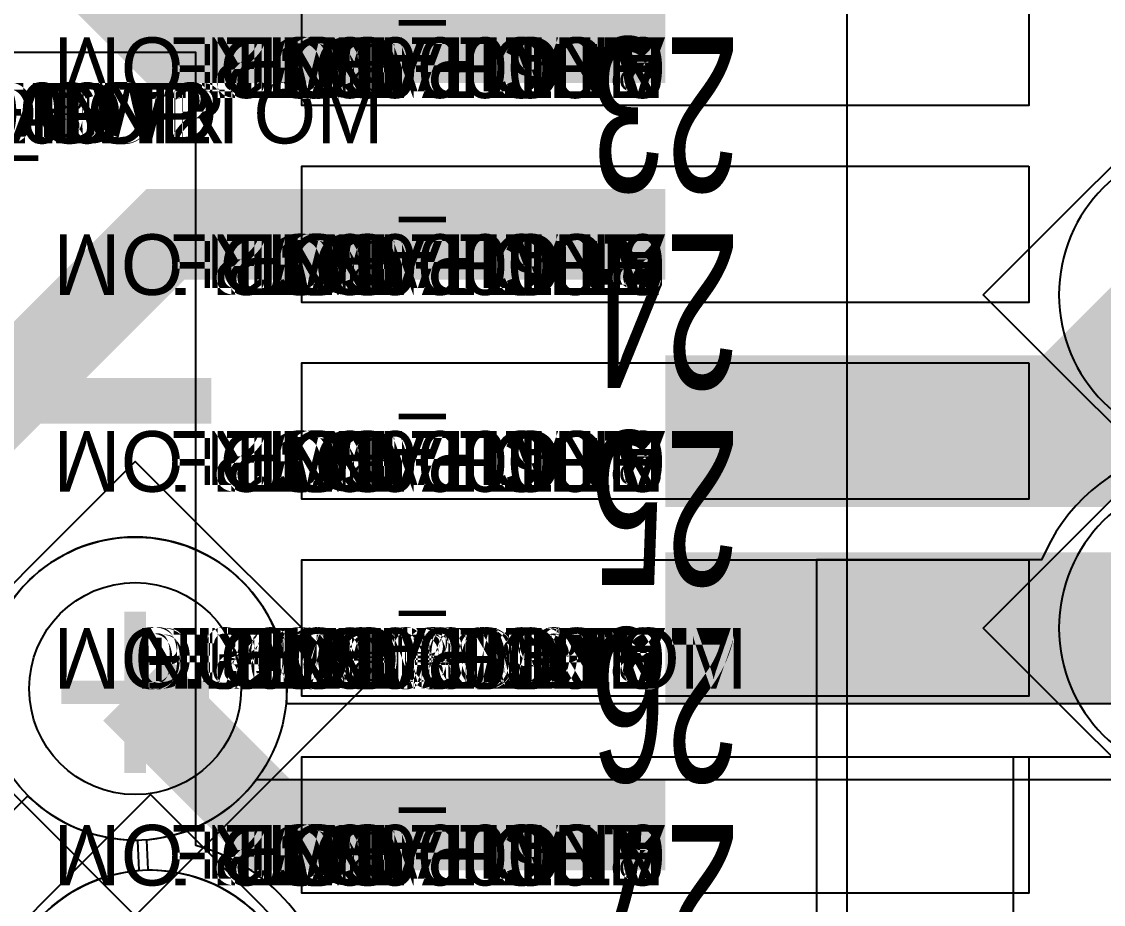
# Model space of a CAD drawing. Extents: x 0 to 323, y 0 to 320.
# Drawn here: x 58.875 to 62.447, y 17.788 to 20.702 of the extents above; entities that cross this region are included whole.
import ezdxf
from ezdxf.enums import TextEntityAlignment as Align

# ---------------------------------------------------------------- set-up
doc = ezdxf.new("R2010")
doc.units = 0
doc.header["$MEASUREMENT"] = 0
doc.layers.get('0').update_dxf_attribs({"linetype": 'CONTINUOUS'})
for name, color, linetype in [('CDN_FIGURES', 7, 'CONTINUOUS'), ('ETCH_BOTTOM', 7, 'CONTINUOUS'), ('ETCH_GND', 3, 'CONTINUOUS'), ('ETCH_INT1', 4, 'CONTINUOUS'), ('ETCH_INT2', 5, 'CONTINUOUS'), ('ETCH_PWR', 6, 'CONTINUOUS'), ('ETCH_TOP', 2, 'CONTINUOUS'), ('MANUFACTURING_NCLEGEND-1-6', 8, 'CONTINUOUS'), ('PACKAGE_GEOMETRY_ASSEMBLY_TOP', 11, 'CONTINUOUS'), ('PACKAGE_GEOMETRY_PIN_NUMBER', 9, 'CONTINUOUS')]:
    doc.layers.add(name, color=color, linetype=linetype)

# ---------------------------------------------------------------- blocks, each defined once
blk = doc.blocks.new('FIGURE_DIAMOND')
at = {"layer": 'CDN_FIGURES'}
blk.add_lwpolyline([(-0.5, 0), (0, 0.5), (0.5, 0), (0, -0.5)], close=True, dxfattribs=at)
blk = doc.blocks.new('PAD_INFO')
for tag in ['SHAPE_TYPE', 'PAD_HEIGHT', 'PAD_LAYER', 'PAD_TYPE', 'PAD_WIDTH']:
    blk.add_attdef(tag, (0, 0), '', height=0.2)
at = {"flags": 2}
blk.add_attdef('CDN_TYPE', (0, 0), '', height=0.2, dxfattribs=at)
blk = doc.blocks.new('DRILL_INFO')
at = {"flags": 2}
blk.add_attdef('CDN_TYPE', (0, 0), '', height=0.2, dxfattribs=at)
for tag in ['FSHAPE', 'FCHAR', 'DRILL_HEIGHT', 'DIAMETER', 'PLATED', 'DRILL_WIDTH']:
    blk.add_attdef(tag, (0, 0), '', height=0.2)
blk = doc.blocks.new('VIA0700X0300')
at = {"layer": 'ETCH_BOTTOM'}
blk.add_circle((0, 0), 0.35, dxfattribs=at)
at = {"layer": 'ETCH_GND'}
blk.add_circle((0, 0), 0.35, dxfattribs=at)
at = {"layer": 'ETCH_INT1'}
blk.add_circle((0, 0), 0.35, dxfattribs=at)
at = {"layer": 'ETCH_INT2'}
blk.add_circle((0, 0), 0.35, dxfattribs=at)
at = {"layer": 'ETCH_PWR'}
blk.add_circle((0, 0), 0.35, dxfattribs=at)
at = {"layer": 'ETCH_TOP'}
blk.add_circle((0, 0), 0.35, dxfattribs=at)
ref = blk.add_blockref('PAD_INFO', (0, 0))
ref.add_attrib('PAD_LAYER', 'ETCH_TOP', (0, 0), dxfattribs={"height": 0.2})
ref.add_attrib('SHAPE_TYPE', 'NULL', (0, 0), dxfattribs={"height": 0.2})
ref.add_attrib('PAD_TYPE', 'ANTIPAD', (0, 0), dxfattribs={"height": 0.2})
ref.add_attrib('PAD_WIDTH', '0.000000', (0, 0), dxfattribs={"height": 0.2})
ref.add_attrib('PAD_HEIGHT', '0.000000', (0, 0), dxfattribs={"height": 0.2})
ref = blk.add_blockref('PAD_INFO', (0, 0))
ref.add_attrib('PAD_LAYER', 'ETCH_GND', (0, 0), dxfattribs={"height": 0.2})
ref.add_attrib('SHAPE_TYPE', 'NULL', (0, 0), dxfattribs={"height": 0.2})
ref.add_attrib('PAD_TYPE', 'ANTIPAD', (0, 0), dxfattribs={"height": 0.2})
ref.add_attrib('PAD_WIDTH', '0.000000', (0, 0), dxfattribs={"height": 0.2})
ref.add_attrib('PAD_HEIGHT', '0.000000', (0, 0), dxfattribs={"height": 0.2})
ref = blk.add_blockref('PAD_INFO', (0, 0))
ref.add_attrib('PAD_LAYER', 'ETCH_INT1', (0, 0), dxfattribs={"height": 0.2})
ref.add_attrib('SHAPE_TYPE', 'NULL', (0, 0), dxfattribs={"height": 0.2})
ref.add_attrib('PAD_TYPE', 'ANTIPAD', (0, 0), dxfattribs={"height": 0.2})
ref.add_attrib('PAD_WIDTH', '0.000000', (0, 0), dxfattribs={"height": 0.2})
ref.add_attrib('PAD_HEIGHT', '0.000000', (0, 0), dxfattribs={"height": 0.2})
ref = blk.add_blockref('PAD_INFO', (0, 0))
ref.add_attrib('PAD_LAYER', 'ETCH_INT2', (0, 0), dxfattribs={"height": 0.2})
ref.add_attrib('SHAPE_TYPE', 'NULL', (0, 0), dxfattribs={"height": 0.2})
ref.add_attrib('PAD_TYPE', 'ANTIPAD', (0, 0), dxfattribs={"height": 0.2})
ref.add_attrib('PAD_WIDTH', '0.000000', (0, 0), dxfattribs={"height": 0.2})
ref.add_attrib('PAD_HEIGHT', '0.000000', (0, 0), dxfattribs={"height": 0.2})
ref = blk.add_blockref('PAD_INFO', (0, 0))
ref.add_attrib('PAD_LAYER', 'ETCH_PWR', (0, 0), dxfattribs={"height": 0.2})
ref.add_attrib('SHAPE_TYPE', 'NULL', (0, 0), dxfattribs={"height": 0.2})
ref.add_attrib('PAD_TYPE', 'ANTIPAD', (0, 0), dxfattribs={"height": 0.2})
ref.add_attrib('PAD_WIDTH', '0.000000', (0, 0), dxfattribs={"height": 0.2})
ref.add_attrib('PAD_HEIGHT', '0.000000', (0, 0), dxfattribs={"height": 0.2})
ref = blk.add_blockref('PAD_INFO', (0, 0))
ref.add_attrib('PAD_LAYER', 'ETCH_BOTTOM', (0, 0), dxfattribs={"height": 0.2})
ref.add_attrib('SHAPE_TYPE', 'NULL', (0, 0), dxfattribs={"height": 0.2})
ref.add_attrib('PAD_TYPE', 'ANTIPAD', (0, 0), dxfattribs={"height": 0.2})
ref.add_attrib('PAD_WIDTH', '0.000000', (0, 0), dxfattribs={"height": 0.2})
ref.add_attrib('PAD_HEIGHT', '0.000000', (0, 0), dxfattribs={"height": 0.2})
ref = blk.add_blockref('PAD_INFO', (0, 0))
ref.add_attrib('PAD_LAYER', 'ETCH_TOP', (0, 0), dxfattribs={"height": 0.2})
ref.add_attrib('SHAPE_TYPE', 'NULL', (0, 0), dxfattribs={"height": 0.2})
ref.add_attrib('PAD_TYPE', 'THERMAL', (0, 0), dxfattribs={"height": 0.2})
ref.add_attrib('PAD_WIDTH', '0.000000', (0, 0), dxfattribs={"height": 0.2})
ref.add_attrib('PAD_HEIGHT', '0.000000', (0, 0), dxfattribs={"height": 0.2})
ref = blk.add_blockref('PAD_INFO', (0, 0))
ref.add_attrib('PAD_LAYER', 'ETCH_GND', (0, 0), dxfattribs={"height": 0.2})
ref.add_attrib('SHAPE_TYPE', 'NULL', (0, 0), dxfattribs={"height": 0.2})
ref.add_attrib('PAD_TYPE', 'THERMAL', (0, 0), dxfattribs={"height": 0.2})
ref.add_attrib('PAD_WIDTH', '0.000000', (0, 0), dxfattribs={"height": 0.2})
ref.add_attrib('PAD_HEIGHT', '0.000000', (0, 0), dxfattribs={"height": 0.2})
ref = blk.add_blockref('PAD_INFO', (0, 0))
ref.add_attrib('PAD_LAYER', 'ETCH_INT1', (0, 0), dxfattribs={"height": 0.2})
ref.add_attrib('SHAPE_TYPE', 'NULL', (0, 0), dxfattribs={"height": 0.2})
ref.add_attrib('PAD_TYPE', 'THERMAL', (0, 0), dxfattribs={"height": 0.2})
ref.add_attrib('PAD_WIDTH', '0.000000', (0, 0), dxfattribs={"height": 0.2})
ref.add_attrib('PAD_HEIGHT', '0.000000', (0, 0), dxfattribs={"height": 0.2})
ref = blk.add_blockref('PAD_INFO', (0, 0))
ref.add_attrib('PAD_LAYER', 'ETCH_INT2', (0, 0), dxfattribs={"height": 0.2})
ref.add_attrib('SHAPE_TYPE', 'NULL', (0, 0), dxfattribs={"height": 0.2})
ref.add_attrib('PAD_TYPE', 'THERMAL', (0, 0), dxfattribs={"height": 0.2})
ref.add_attrib('PAD_WIDTH', '0.000000', (0, 0), dxfattribs={"height": 0.2})
ref.add_attrib('PAD_HEIGHT', '0.000000', (0, 0), dxfattribs={"height": 0.2})
ref = blk.add_blockref('PAD_INFO', (0, 0))
ref.add_attrib('PAD_LAYER', 'ETCH_PWR', (0, 0), dxfattribs={"height": 0.2})
ref.add_attrib('SHAPE_TYPE', 'NULL', (0, 0), dxfattribs={"height": 0.2})
ref.add_attrib('PAD_TYPE', 'THERMAL', (0, 0), dxfattribs={"height": 0.2})
ref.add_attrib('PAD_WIDTH', '0.000000', (0, 0), dxfattribs={"height": 0.2})
ref.add_attrib('PAD_HEIGHT', '0.000000', (0, 0), dxfattribs={"height": 0.2})
ref = blk.add_blockref('PAD_INFO', (0, 0))
ref.add_attrib('PAD_LAYER', 'ETCH_BOTTOM', (0, 0), dxfattribs={"height": 0.2})
ref.add_attrib('SHAPE_TYPE', 'NULL', (0, 0), dxfattribs={"height": 0.2})
ref.add_attrib('PAD_TYPE', 'THERMAL', (0, 0), dxfattribs={"height": 0.2})
ref.add_attrib('PAD_WIDTH', '0.000000', (0, 0), dxfattribs={"height": 0.2})
ref.add_attrib('PAD_HEIGHT', '0.000000', (0, 0), dxfattribs={"height": 0.2})
ref = blk.add_blockref('PAD_INFO', (0, 0))
ref.add_attrib('PAD_LAYER', 'ETCH_TOP', (0, 0), dxfattribs={"height": 0.2})
ref.add_attrib('SHAPE_TYPE', 'CIRCLE', (0, 0), dxfattribs={"height": 0.2})
ref.add_attrib('PAD_TYPE', 'REGULAR', (0, 0), dxfattribs={"height": 0.2})
ref.add_attrib('PAD_WIDTH', '0.700000', (0, 0), dxfattribs={"height": 0.2})
ref.add_attrib('PAD_HEIGHT', '0.700000', (0, 0), dxfattribs={"height": 0.2})
ref = blk.add_blockref('PAD_INFO', (0, 0))
ref.add_attrib('PAD_LAYER', 'ETCH_GND', (0, 0), dxfattribs={"height": 0.2})
ref.add_attrib('SHAPE_TYPE', 'CIRCLE', (0, 0), dxfattribs={"height": 0.2})
ref.add_attrib('PAD_TYPE', 'REGULAR', (0, 0), dxfattribs={"height": 0.2})
ref.add_attrib('PAD_WIDTH', '0.700000', (0, 0), dxfattribs={"height": 0.2})
ref.add_attrib('PAD_HEIGHT', '0.700000', (0, 0), dxfattribs={"height": 0.2})
ref = blk.add_blockref('PAD_INFO', (0, 0))
ref.add_attrib('PAD_LAYER', 'ETCH_INT1', (0, 0), dxfattribs={"height": 0.2})
ref.add_attrib('SHAPE_TYPE', 'CIRCLE', (0, 0), dxfattribs={"height": 0.2})
ref.add_attrib('PAD_TYPE', 'REGULAR', (0, 0), dxfattribs={"height": 0.2})
ref.add_attrib('PAD_WIDTH', '0.700000', (0, 0), dxfattribs={"height": 0.2})
ref.add_attrib('PAD_HEIGHT', '0.700000', (0, 0), dxfattribs={"height": 0.2})
ref = blk.add_blockref('PAD_INFO', (0, 0))
ref.add_attrib('PAD_LAYER', 'ETCH_INT2', (0, 0), dxfattribs={"height": 0.2})
ref.add_attrib('SHAPE_TYPE', 'CIRCLE', (0, 0), dxfattribs={"height": 0.2})
ref.add_attrib('PAD_TYPE', 'REGULAR', (0, 0), dxfattribs={"height": 0.2})
ref.add_attrib('PAD_WIDTH', '0.700000', (0, 0), dxfattribs={"height": 0.2})
ref.add_attrib('PAD_HEIGHT', '0.700000', (0, 0), dxfattribs={"height": 0.2})
ref = blk.add_blockref('PAD_INFO', (0, 0))
ref.add_attrib('PAD_LAYER', 'ETCH_PWR', (0, 0), dxfattribs={"height": 0.2})
ref.add_attrib('SHAPE_TYPE', 'CIRCLE', (0, 0), dxfattribs={"height": 0.2})
ref.add_attrib('PAD_TYPE', 'REGULAR', (0, 0), dxfattribs={"height": 0.2})
ref.add_attrib('PAD_WIDTH', '0.700000', (0, 0), dxfattribs={"height": 0.2})
ref.add_attrib('PAD_HEIGHT', '0.700000', (0, 0), dxfattribs={"height": 0.2})
ref = blk.add_blockref('PAD_INFO', (0, 0))
ref.add_attrib('PAD_LAYER', 'ETCH_BOTTOM', (0, 0), dxfattribs={"height": 0.2})
ref.add_attrib('SHAPE_TYPE', 'CIRCLE', (0, 0), dxfattribs={"height": 0.2})
ref.add_attrib('PAD_TYPE', 'REGULAR', (0, 0), dxfattribs={"height": 0.2})
ref.add_attrib('PAD_WIDTH', '0.700000', (0, 0), dxfattribs={"height": 0.2})
ref.add_attrib('PAD_HEIGHT', '0.700000', (0, 0), dxfattribs={"height": 0.2})
ref = blk.add_blockref('DRILL_INFO', (0, 0))
ref.add_attrib('DIAMETER', '0.300000', (0, 0), dxfattribs={"height": 0.2})
ref.add_attrib('PLATED', 'PLATED', (0, 0), dxfattribs={"height": 0.2})
ref.add_attrib('FSHAPE', 'DIAMOND', (0, 0), dxfattribs={"height": 0.2})
ref.add_attrib('FCHAR', '+', (0, 0), dxfattribs={"height": 0.2})
ref.add_attrib('DRILL_WIDTH', '1.500000', (0, 0), dxfattribs={"height": 0.2})
ref.add_attrib('DRILL_HEIGHT', '1.500000', (0, 0), dxfattribs={"height": 0.2})
for tag in ['CDN_TYPE', 'PIN']:
    blk.add_attdef(tag, (0, 0), '', height=0.2)
at = {"flags": 2}
for tag in ['PSTKNAME', 'BBV']:
    blk.add_attdef(tag, (0, 0), '', height=0.2, dxfattribs=at)
blk = doc.blocks.new('RC2400X0450TS_NS')
at = {"layer": 'ETCH_TOP'}
blk.add_lwpolyline([(-1.2, -0.225), (-1.2, 0.225), (1.2, 0.225), (1.2, -0.225)], close=True, dxfattribs=at)
ref = blk.add_blockref('PAD_INFO', (0, 0))
ref.add_attrib('PAD_LAYER', 'ETCH_TOP', (0, 0), dxfattribs={"height": 0.2})
ref.add_attrib('SHAPE_TYPE', 'NULL', (0, 0), dxfattribs={"height": 0.2})
ref.add_attrib('PAD_TYPE', 'ANTIPAD', (0, 0), dxfattribs={"height": 0.2})
ref.add_attrib('PAD_WIDTH', '0.000000', (0, 0), dxfattribs={"height": 0.2})
ref.add_attrib('PAD_HEIGHT', '0.000000', (0, 0), dxfattribs={"height": 0.2})
ref = blk.add_blockref('PAD_INFO', (0, 0))
ref.add_attrib('PAD_LAYER', 'ETCH_GND', (0, 0), dxfattribs={"height": 0.2})
ref.add_attrib('SHAPE_TYPE', 'NULL', (0, 0), dxfattribs={"height": 0.2})
ref.add_attrib('PAD_TYPE', 'ANTIPAD', (0, 0), dxfattribs={"height": 0.2})
ref.add_attrib('PAD_WIDTH', '0.000000', (0, 0), dxfattribs={"height": 0.2})
ref.add_attrib('PAD_HEIGHT', '0.000000', (0, 0), dxfattribs={"height": 0.2})
ref = blk.add_blockref('PAD_INFO', (0, 0))
ref.add_attrib('PAD_LAYER', 'ETCH_INT1', (0, 0), dxfattribs={"height": 0.2})
ref.add_attrib('SHAPE_TYPE', 'NULL', (0, 0), dxfattribs={"height": 0.2})
ref.add_attrib('PAD_TYPE', 'ANTIPAD', (0, 0), dxfattribs={"height": 0.2})
ref.add_attrib('PAD_WIDTH', '0.000000', (0, 0), dxfattribs={"height": 0.2})
ref.add_attrib('PAD_HEIGHT', '0.000000', (0, 0), dxfattribs={"height": 0.2})
ref = blk.add_blockref('PAD_INFO', (0, 0))
ref.add_attrib('PAD_LAYER', 'ETCH_INT2', (0, 0), dxfattribs={"height": 0.2})
ref.add_attrib('SHAPE_TYPE', 'NULL', (0, 0), dxfattribs={"height": 0.2})
ref.add_attrib('PAD_TYPE', 'ANTIPAD', (0, 0), dxfattribs={"height": 0.2})
ref.add_attrib('PAD_WIDTH', '0.000000', (0, 0), dxfattribs={"height": 0.2})
ref.add_attrib('PAD_HEIGHT', '0.000000', (0, 0), dxfattribs={"height": 0.2})
ref = blk.add_blockref('PAD_INFO', (0, 0))
ref.add_attrib('PAD_LAYER', 'ETCH_PWR', (0, 0), dxfattribs={"height": 0.2})
ref.add_attrib('SHAPE_TYPE', 'NULL', (0, 0), dxfattribs={"height": 0.2})
ref.add_attrib('PAD_TYPE', 'ANTIPAD', (0, 0), dxfattribs={"height": 0.2})
ref.add_attrib('PAD_WIDTH', '0.000000', (0, 0), dxfattribs={"height": 0.2})
ref.add_attrib('PAD_HEIGHT', '0.000000', (0, 0), dxfattribs={"height": 0.2})
ref = blk.add_blockref('PAD_INFO', (0, 0))
ref.add_attrib('PAD_LAYER', 'ETCH_BOTTOM', (0, 0), dxfattribs={"height": 0.2})
ref.add_attrib('SHAPE_TYPE', 'NULL', (0, 0), dxfattribs={"height": 0.2})
ref.add_attrib('PAD_TYPE', 'ANTIPAD', (0, 0), dxfattribs={"height": 0.2})
ref.add_attrib('PAD_WIDTH', '0.000000', (0, 0), dxfattribs={"height": 0.2})
ref.add_attrib('PAD_HEIGHT', '0.000000', (0, 0), dxfattribs={"height": 0.2})
ref = blk.add_blockref('PAD_INFO', (0, 0))
ref.add_attrib('PAD_LAYER', 'ETCH_TOP', (0, 0), dxfattribs={"height": 0.2})
ref.add_attrib('SHAPE_TYPE', 'NULL', (0, 0), dxfattribs={"height": 0.2})
ref.add_attrib('PAD_TYPE', 'THERMAL', (0, 0), dxfattribs={"height": 0.2})
ref.add_attrib('PAD_WIDTH', '0.000000', (0, 0), dxfattribs={"height": 0.2})
ref.add_attrib('PAD_HEIGHT', '0.000000', (0, 0), dxfattribs={"height": 0.2})
ref = blk.add_blockref('PAD_INFO', (0, 0))
ref.add_attrib('PAD_LAYER', 'ETCH_GND', (0, 0), dxfattribs={"height": 0.2})
ref.add_attrib('SHAPE_TYPE', 'NULL', (0, 0), dxfattribs={"height": 0.2})
ref.add_attrib('PAD_TYPE', 'THERMAL', (0, 0), dxfattribs={"height": 0.2})
ref.add_attrib('PAD_WIDTH', '0.000000', (0, 0), dxfattribs={"height": 0.2})
ref.add_attrib('PAD_HEIGHT', '0.000000', (0, 0), dxfattribs={"height": 0.2})
ref = blk.add_blockref('PAD_INFO', (0, 0))
ref.add_attrib('PAD_LAYER', 'ETCH_INT1', (0, 0), dxfattribs={"height": 0.2})
ref.add_attrib('SHAPE_TYPE', 'NULL', (0, 0), dxfattribs={"height": 0.2})
ref.add_attrib('PAD_TYPE', 'THERMAL', (0, 0), dxfattribs={"height": 0.2})
ref.add_attrib('PAD_WIDTH', '0.000000', (0, 0), dxfattribs={"height": 0.2})
ref.add_attrib('PAD_HEIGHT', '0.000000', (0, 0), dxfattribs={"height": 0.2})
ref = blk.add_blockref('PAD_INFO', (0, 0))
ref.add_attrib('PAD_LAYER', 'ETCH_INT2', (0, 0), dxfattribs={"height": 0.2})
ref.add_attrib('SHAPE_TYPE', 'NULL', (0, 0), dxfattribs={"height": 0.2})
ref.add_attrib('PAD_TYPE', 'THERMAL', (0, 0), dxfattribs={"height": 0.2})
ref.add_attrib('PAD_WIDTH', '0.000000', (0, 0), dxfattribs={"height": 0.2})
ref.add_attrib('PAD_HEIGHT', '0.000000', (0, 0), dxfattribs={"height": 0.2})
ref = blk.add_blockref('PAD_INFO', (0, 0))
ref.add_attrib('PAD_LAYER', 'ETCH_PWR', (0, 0), dxfattribs={"height": 0.2})
ref.add_attrib('SHAPE_TYPE', 'NULL', (0, 0), dxfattribs={"height": 0.2})
ref.add_attrib('PAD_TYPE', 'THERMAL', (0, 0), dxfattribs={"height": 0.2})
ref.add_attrib('PAD_WIDTH', '0.000000', (0, 0), dxfattribs={"height": 0.2})
ref.add_attrib('PAD_HEIGHT', '0.000000', (0, 0), dxfattribs={"height": 0.2})
ref = blk.add_blockref('PAD_INFO', (0, 0))
ref.add_attrib('PAD_LAYER', 'ETCH_BOTTOM', (0, 0), dxfattribs={"height": 0.2})
ref.add_attrib('SHAPE_TYPE', 'NULL', (0, 0), dxfattribs={"height": 0.2})
ref.add_attrib('PAD_TYPE', 'THERMAL', (0, 0), dxfattribs={"height": 0.2})
ref.add_attrib('PAD_WIDTH', '0.000000', (0, 0), dxfattribs={"height": 0.2})
ref.add_attrib('PAD_HEIGHT', '0.000000', (0, 0), dxfattribs={"height": 0.2})
ref = blk.add_blockref('PAD_INFO', (0, 0))
ref.add_attrib('PAD_LAYER', 'ETCH_TOP', (0, 0), dxfattribs={"height": 0.2})
ref.add_attrib('SHAPE_TYPE', 'RECTANGLE', (0, 0), dxfattribs={"height": 0.2})
ref.add_attrib('PAD_TYPE', 'REGULAR', (0, 0), dxfattribs={"height": 0.2})
ref.add_attrib('PAD_WIDTH', '2.400000', (0, 0), dxfattribs={"height": 0.2})
ref.add_attrib('PAD_HEIGHT', '0.450000', (0, 0), dxfattribs={"height": 0.2})
ref = blk.add_blockref('PAD_INFO', (0, 0))
ref.add_attrib('PAD_LAYER', 'ETCH_GND', (0, 0), dxfattribs={"height": 0.2})
ref.add_attrib('SHAPE_TYPE', 'NULL', (0, 0), dxfattribs={"height": 0.2})
ref.add_attrib('PAD_TYPE', 'REGULAR', (0, 0), dxfattribs={"height": 0.2})
ref.add_attrib('PAD_WIDTH', '0.000000', (0, 0), dxfattribs={"height": 0.2})
ref.add_attrib('PAD_HEIGHT', '0.000000', (0, 0), dxfattribs={"height": 0.2})
ref = blk.add_blockref('PAD_INFO', (0, 0))
ref.add_attrib('PAD_LAYER', 'ETCH_INT1', (0, 0), dxfattribs={"height": 0.2})
ref.add_attrib('SHAPE_TYPE', 'NULL', (0, 0), dxfattribs={"height": 0.2})
ref.add_attrib('PAD_TYPE', 'REGULAR', (0, 0), dxfattribs={"height": 0.2})
ref.add_attrib('PAD_WIDTH', '0.000000', (0, 0), dxfattribs={"height": 0.2})
ref.add_attrib('PAD_HEIGHT', '0.000000', (0, 0), dxfattribs={"height": 0.2})
ref = blk.add_blockref('PAD_INFO', (0, 0))
ref.add_attrib('PAD_LAYER', 'ETCH_INT2', (0, 0), dxfattribs={"height": 0.2})
ref.add_attrib('SHAPE_TYPE', 'NULL', (0, 0), dxfattribs={"height": 0.2})
ref.add_attrib('PAD_TYPE', 'REGULAR', (0, 0), dxfattribs={"height": 0.2})
ref.add_attrib('PAD_WIDTH', '0.000000', (0, 0), dxfattribs={"height": 0.2})
ref.add_attrib('PAD_HEIGHT', '0.000000', (0, 0), dxfattribs={"height": 0.2})
ref = blk.add_blockref('PAD_INFO', (0, 0))
ref.add_attrib('PAD_LAYER', 'ETCH_PWR', (0, 0), dxfattribs={"height": 0.2})
ref.add_attrib('SHAPE_TYPE', 'NULL', (0, 0), dxfattribs={"height": 0.2})
ref.add_attrib('PAD_TYPE', 'REGULAR', (0, 0), dxfattribs={"height": 0.2})
ref.add_attrib('PAD_WIDTH', '0.000000', (0, 0), dxfattribs={"height": 0.2})
ref.add_attrib('PAD_HEIGHT', '0.000000', (0, 0), dxfattribs={"height": 0.2})
ref = blk.add_blockref('PAD_INFO', (0, 0))
ref.add_attrib('PAD_LAYER', 'ETCH_BOTTOM', (0, 0), dxfattribs={"height": 0.2})
ref.add_attrib('SHAPE_TYPE', 'NULL', (0, 0), dxfattribs={"height": 0.2})
ref.add_attrib('PAD_TYPE', 'REGULAR', (0, 0), dxfattribs={"height": 0.2})
ref.add_attrib('PAD_WIDTH', '0.000000', (0, 0), dxfattribs={"height": 0.2})
ref.add_attrib('PAD_HEIGHT', '0.000000', (0, 0), dxfattribs={"height": 0.2})
ref = blk.add_blockref('DRILL_INFO', (0, 0))
ref.add_attrib('DIAMETER', '0.000000', (0, 0), dxfattribs={"height": 0.2})
ref.add_attrib('PLATED', 'PLATED', (0, 0), dxfattribs={"height": 0.2})
ref.add_attrib('FSHAPE', 'NULL', (0, 0), dxfattribs={"height": 0.2})
ref.add_attrib('DRILL_WIDTH', '0.000000', (0, 0), dxfattribs={"height": 0.2})
ref.add_attrib('DRILL_HEIGHT', '0.000000', (0, 0), dxfattribs={"height": 0.2})
for tag in ['CDN_TYPE', 'PIN']:
    blk.add_attdef(tag, (0, 0), '', height=0.2)
at = {"flags": 2}
for tag in ['PSTKNAME', 'BBV']:
    blk.add_attdef(tag, (0, 0), '', height=0.2, dxfattribs=at)
blk = doc.blocks.new('F361')
at = {"layer": 'PACKAGE_GEOMETRY_ASSEMBLY_TOP'}
blk.add_lwpolyline([(0.6, -9.475), (6.2, -9.475), (6.2, 1.025), (0.6, 1.025)], close=True, dxfattribs=at)
at = {"layer": 'ETCH_TOP'}
for p in [(6.8, -0.65), (6.8, -1.3), (6.8, -1.95), (6.8, -2.6), (6.8, -3.25)]:
    blk.add_blockref('RC2400X0450TS_NS', p, dxfattribs=at)
at = {"flags": 2}
for tag in ['SYMBOL_TYPE', 'CDN_TYPE', 'REFDES']:
    blk.add_attdef(tag, (0, 0), '', height=0.2, dxfattribs=at)
blk = doc.blocks.new('RC1650X2700TS_C1')
at = {"layer": 'ETCH_TOP'}
blk.add_lwpolyline([(0.825, 1.35), (-0.325, 1.35), (-0.825, 0.85), (-0.825, -1.35), (0.825, -1.35)], close=True, dxfattribs=at)
ref = blk.add_blockref('PAD_INFO', (0, 0))
ref.add_attrib('PAD_LAYER', 'ETCH_TOP', (0, 0), dxfattribs={"height": 0.2})
ref.add_attrib('SHAPE_TYPE', 'NULL', (0, 0), dxfattribs={"height": 0.2})
ref.add_attrib('PAD_TYPE', 'ANTIPAD', (0, 0), dxfattribs={"height": 0.2})
ref.add_attrib('PAD_WIDTH', '0.000000', (0, 0), dxfattribs={"height": 0.2})
ref.add_attrib('PAD_HEIGHT', '0.000000', (0, 0), dxfattribs={"height": 0.2})
ref = blk.add_blockref('PAD_INFO', (0, 0))
ref.add_attrib('PAD_LAYER', 'ETCH_GND', (0, 0), dxfattribs={"height": 0.2})
ref.add_attrib('SHAPE_TYPE', 'NULL', (0, 0), dxfattribs={"height": 0.2})
ref.add_attrib('PAD_TYPE', 'ANTIPAD', (0, 0), dxfattribs={"height": 0.2})
ref.add_attrib('PAD_WIDTH', '0.000000', (0, 0), dxfattribs={"height": 0.2})
ref.add_attrib('PAD_HEIGHT', '0.000000', (0, 0), dxfattribs={"height": 0.2})
ref = blk.add_blockref('PAD_INFO', (0, 0))
ref.add_attrib('PAD_LAYER', 'ETCH_INT1', (0, 0), dxfattribs={"height": 0.2})
ref.add_attrib('SHAPE_TYPE', 'NULL', (0, 0), dxfattribs={"height": 0.2})
ref.add_attrib('PAD_TYPE', 'ANTIPAD', (0, 0), dxfattribs={"height": 0.2})
ref.add_attrib('PAD_WIDTH', '0.000000', (0, 0), dxfattribs={"height": 0.2})
ref.add_attrib('PAD_HEIGHT', '0.000000', (0, 0), dxfattribs={"height": 0.2})
ref = blk.add_blockref('PAD_INFO', (0, 0))
ref.add_attrib('PAD_LAYER', 'ETCH_INT2', (0, 0), dxfattribs={"height": 0.2})
ref.add_attrib('SHAPE_TYPE', 'NULL', (0, 0), dxfattribs={"height": 0.2})
ref.add_attrib('PAD_TYPE', 'ANTIPAD', (0, 0), dxfattribs={"height": 0.2})
ref.add_attrib('PAD_WIDTH', '0.000000', (0, 0), dxfattribs={"height": 0.2})
ref.add_attrib('PAD_HEIGHT', '0.000000', (0, 0), dxfattribs={"height": 0.2})
ref = blk.add_blockref('PAD_INFO', (0, 0))
ref.add_attrib('PAD_LAYER', 'ETCH_PWR', (0, 0), dxfattribs={"height": 0.2})
ref.add_attrib('SHAPE_TYPE', 'NULL', (0, 0), dxfattribs={"height": 0.2})
ref.add_attrib('PAD_TYPE', 'ANTIPAD', (0, 0), dxfattribs={"height": 0.2})
ref.add_attrib('PAD_WIDTH', '0.000000', (0, 0), dxfattribs={"height": 0.2})
ref.add_attrib('PAD_HEIGHT', '0.000000', (0, 0), dxfattribs={"height": 0.2})
ref = blk.add_blockref('PAD_INFO', (0, 0))
ref.add_attrib('PAD_LAYER', 'ETCH_BOTTOM', (0, 0), dxfattribs={"height": 0.2})
ref.add_attrib('SHAPE_TYPE', 'NULL', (0, 0), dxfattribs={"height": 0.2})
ref.add_attrib('PAD_TYPE', 'ANTIPAD', (0, 0), dxfattribs={"height": 0.2})
ref.add_attrib('PAD_WIDTH', '0.000000', (0, 0), dxfattribs={"height": 0.2})
ref.add_attrib('PAD_HEIGHT', '0.000000', (0, 0), dxfattribs={"height": 0.2})
ref = blk.add_blockref('PAD_INFO', (0, 0))
ref.add_attrib('PAD_LAYER', 'ETCH_TOP', (0, 0), dxfattribs={"height": 0.2})
ref.add_attrib('SHAPE_TYPE', 'NULL', (0, 0), dxfattribs={"height": 0.2})
ref.add_attrib('PAD_TYPE', 'THERMAL', (0, 0), dxfattribs={"height": 0.2})
ref.add_attrib('PAD_WIDTH', '0.000000', (0, 0), dxfattribs={"height": 0.2})
ref.add_attrib('PAD_HEIGHT', '0.000000', (0, 0), dxfattribs={"height": 0.2})
ref = blk.add_blockref('PAD_INFO', (0, 0))
ref.add_attrib('PAD_LAYER', 'ETCH_GND', (0, 0), dxfattribs={"height": 0.2})
ref.add_attrib('SHAPE_TYPE', 'NULL', (0, 0), dxfattribs={"height": 0.2})
ref.add_attrib('PAD_TYPE', 'THERMAL', (0, 0), dxfattribs={"height": 0.2})
ref.add_attrib('PAD_WIDTH', '0.000000', (0, 0), dxfattribs={"height": 0.2})
ref.add_attrib('PAD_HEIGHT', '0.000000', (0, 0), dxfattribs={"height": 0.2})
ref = blk.add_blockref('PAD_INFO', (0, 0))
ref.add_attrib('PAD_LAYER', 'ETCH_INT1', (0, 0), dxfattribs={"height": 0.2})
ref.add_attrib('SHAPE_TYPE', 'NULL', (0, 0), dxfattribs={"height": 0.2})
ref.add_attrib('PAD_TYPE', 'THERMAL', (0, 0), dxfattribs={"height": 0.2})
ref.add_attrib('PAD_WIDTH', '0.000000', (0, 0), dxfattribs={"height": 0.2})
ref.add_attrib('PAD_HEIGHT', '0.000000', (0, 0), dxfattribs={"height": 0.2})
ref = blk.add_blockref('PAD_INFO', (0, 0))
ref.add_attrib('PAD_LAYER', 'ETCH_INT2', (0, 0), dxfattribs={"height": 0.2})
ref.add_attrib('SHAPE_TYPE', 'NULL', (0, 0), dxfattribs={"height": 0.2})
ref.add_attrib('PAD_TYPE', 'THERMAL', (0, 0), dxfattribs={"height": 0.2})
ref.add_attrib('PAD_WIDTH', '0.000000', (0, 0), dxfattribs={"height": 0.2})
ref.add_attrib('PAD_HEIGHT', '0.000000', (0, 0), dxfattribs={"height": 0.2})
ref = blk.add_blockref('PAD_INFO', (0, 0))
ref.add_attrib('PAD_LAYER', 'ETCH_PWR', (0, 0), dxfattribs={"height": 0.2})
ref.add_attrib('SHAPE_TYPE', 'NULL', (0, 0), dxfattribs={"height": 0.2})
ref.add_attrib('PAD_TYPE', 'THERMAL', (0, 0), dxfattribs={"height": 0.2})
ref.add_attrib('PAD_WIDTH', '0.000000', (0, 0), dxfattribs={"height": 0.2})
ref.add_attrib('PAD_HEIGHT', '0.000000', (0, 0), dxfattribs={"height": 0.2})
ref = blk.add_blockref('PAD_INFO', (0, 0))
ref.add_attrib('PAD_LAYER', 'ETCH_BOTTOM', (0, 0), dxfattribs={"height": 0.2})
ref.add_attrib('SHAPE_TYPE', 'NULL', (0, 0), dxfattribs={"height": 0.2})
ref.add_attrib('PAD_TYPE', 'THERMAL', (0, 0), dxfattribs={"height": 0.2})
ref.add_attrib('PAD_WIDTH', '0.000000', (0, 0), dxfattribs={"height": 0.2})
ref.add_attrib('PAD_HEIGHT', '0.000000', (0, 0), dxfattribs={"height": 0.2})
ref = blk.add_blockref('PAD_INFO', (0, 0))
ref.add_attrib('PAD_LAYER', 'ETCH_GND', (0, 0), dxfattribs={"height": 0.2})
ref.add_attrib('SHAPE_TYPE', 'NULL', (0, 0), dxfattribs={"height": 0.2})
ref.add_attrib('PAD_TYPE', 'REGULAR', (0, 0), dxfattribs={"height": 0.2})
ref.add_attrib('PAD_WIDTH', '0.000000', (0, 0), dxfattribs={"height": 0.2})
ref.add_attrib('PAD_HEIGHT', '0.000000', (0, 0), dxfattribs={"height": 0.2})
ref = blk.add_blockref('PAD_INFO', (0, 0))
ref.add_attrib('PAD_LAYER', 'ETCH_INT1', (0, 0), dxfattribs={"height": 0.2})
ref.add_attrib('SHAPE_TYPE', 'NULL', (0, 0), dxfattribs={"height": 0.2})
ref.add_attrib('PAD_TYPE', 'REGULAR', (0, 0), dxfattribs={"height": 0.2})
ref.add_attrib('PAD_WIDTH', '0.000000', (0, 0), dxfattribs={"height": 0.2})
ref.add_attrib('PAD_HEIGHT', '0.000000', (0, 0), dxfattribs={"height": 0.2})
ref = blk.add_blockref('PAD_INFO', (0, 0))
ref.add_attrib('PAD_LAYER', 'ETCH_INT2', (0, 0), dxfattribs={"height": 0.2})
ref.add_attrib('SHAPE_TYPE', 'NULL', (0, 0), dxfattribs={"height": 0.2})
ref.add_attrib('PAD_TYPE', 'REGULAR', (0, 0), dxfattribs={"height": 0.2})
ref.add_attrib('PAD_WIDTH', '0.000000', (0, 0), dxfattribs={"height": 0.2})
ref.add_attrib('PAD_HEIGHT', '0.000000', (0, 0), dxfattribs={"height": 0.2})
ref = blk.add_blockref('PAD_INFO', (0, 0))
ref.add_attrib('PAD_LAYER', 'ETCH_PWR', (0, 0), dxfattribs={"height": 0.2})
ref.add_attrib('SHAPE_TYPE', 'NULL', (0, 0), dxfattribs={"height": 0.2})
ref.add_attrib('PAD_TYPE', 'REGULAR', (0, 0), dxfattribs={"height": 0.2})
ref.add_attrib('PAD_WIDTH', '0.000000', (0, 0), dxfattribs={"height": 0.2})
ref.add_attrib('PAD_HEIGHT', '0.000000', (0, 0), dxfattribs={"height": 0.2})
ref = blk.add_blockref('PAD_INFO', (0, 0))
ref.add_attrib('PAD_LAYER', 'ETCH_BOTTOM', (0, 0), dxfattribs={"height": 0.2})
ref.add_attrib('SHAPE_TYPE', 'NULL', (0, 0), dxfattribs={"height": 0.2})
ref.add_attrib('PAD_TYPE', 'REGULAR', (0, 0), dxfattribs={"height": 0.2})
ref.add_attrib('PAD_WIDTH', '0.000000', (0, 0), dxfattribs={"height": 0.2})
ref.add_attrib('PAD_HEIGHT', '0.000000', (0, 0), dxfattribs={"height": 0.2})
ref = blk.add_blockref('DRILL_INFO', (0, 0))
ref.add_attrib('DIAMETER', '0.000000', (0, 0), dxfattribs={"height": 0.2})
ref.add_attrib('PLATED', 'PLATED', (0, 0), dxfattribs={"height": 0.2})
ref.add_attrib('FSHAPE', 'NULL', (0, 0), dxfattribs={"height": 0.2})
ref.add_attrib('DRILL_WIDTH', '0.000000', (0, 0), dxfattribs={"height": 0.2})
ref.add_attrib('DRILL_HEIGHT', '0.000000', (0, 0), dxfattribs={"height": 0.2})
ref = blk.add_blockref('PAD_INFO', (0, 0))
ref.add_attrib('PAD_LAYER', 'ETCH_TOP', (0, 0), dxfattribs={"height": 0.2})
ref.add_attrib('SHAPE_TYPE', 'SHAPE', (0, 0), dxfattribs={"height": 0.2})
ref.add_attrib('PAD_TYPE', 'REGULAR', (0, 0), dxfattribs={"height": 0.2})
ref.add_attrib('PAD_WIDTH', '1.650000', (0, 0), dxfattribs={"height": 0.2})
ref.add_attrib('PAD_HEIGHT', '2.700000', (0, 0), dxfattribs={"height": 0.2})
for tag in ['CDN_TYPE', 'PIN']:
    blk.add_attdef(tag, (0, 0), '', height=0.2)
at = {"flags": 2}
for tag in ['PSTKNAME', 'BBV']:
    blk.add_attdef(tag, (0, 0), '', height=0.2, dxfattribs=at)
blk = doc.blocks.new('F94')
at = {"layer": 'ETCH_TOP'}
ref = blk.add_blockref('RC1650X2700TS_C1', (2.75, 0), dxfattribs=at)
ref.add_attrib('CDN_TYPE', 'PIN', (0, 0), dxfattribs={"height": 0.2})
ref.add_attrib('PIN', '2', (0, 0), dxfattribs={"height": 0.2})
at = {"flags": 2}
for tag in ['SYMBOL_TYPE', 'CDN_TYPE', 'REFDES']:
    blk.add_attdef(tag, (0, 0), '', height=0.2, dxfattribs=at)

msp = doc.modelspace()

# ---------------------------------------------------------------- linework, layer by layer
at = {"layer": 'ETCH_BOTTOM'}
for points, format in [([(63.2243, 19.1243, 0.520154), (62.2565, 18.9543), (62.2428, 18.9251), (61.4999, 18.9251), (61.4999, 16.8273, -0.604613), (61.3409, 16.7439, 0.502064), (60.4292, 16.4352), (60.4178, 16.4001), (58.5485, 16.4001), (58.5485, 16.4656), (58.5564, 16.478, 0.021474), (58.5822, 16.5226), (58.5964, 16.5499), (59.4501, 16.5499), (59.4501, 16.8178), (59.4852, 16.8292, 0.726862), (59.4852, 17.9708), (59.4501, 17.9822), (59.4501, 20.6001), (56.9314, 20.6001, -0.668179), (56.8597, 20.7732)], "xyb"), ([(58.05, 19.45, 0.15, 0.15, 0), (59.5008, 19.45, 0.15, 0.15, 0)], "xyseb")]:
    msp.add_lwpolyline(points, format=format, dxfattribs=at)
at = {"layer": 'ETCH_GND'}
for points in [[(63.3001, 18.7, 1), (62.2999, 18.7, 1)], [(59.8001, 17.4, 1), (58.7999, 17.4, 1)]]:
    msp.add_lwpolyline(points, format="xyb", close=True, dxfattribs=at)
at = {"layer": 'ETCH_INT1'}
for points in [[(63.3001, 19.8, 1), (62.2999, 19.8, 1)], [(58.9608, 17.0323, -0.411812), (58.9292, 17.7359, -0.169267), (59.2183, 17.8936), (59.2627, 17.9009), (59.2583, 17.9978), (59.2134, 18.0011, -1.408379), (59.5892, 18.8677, -0.411812), (59.6208, 18.1641, -0.169267), (59.3317, 18.0064), (59.2873, 17.9991), (59.2917, 17.9022), (59.3366, 17.8989, -1.408379), (58.9608, 17.0323)]]:
    msp.add_lwpolyline(points, format="xyb", close=True, dxfattribs=at)
at = {"layer": 'ETCH_INT2'}
for points in [[(63.3001, 18.7, 1), (62.2999, 18.7, 1)], [(59.8001, 17.4, 1), (58.7999, 17.4, 1)]]:
    msp.add_lwpolyline(points, format="xyb", close=True, dxfattribs=at)
at = {"layer": 'ETCH_PWR'}
for points in [[(188.75, 1.35), (58.65, 1.35), (58.65, 17.9), (58.8948, 18.1448), (58.9304, 18.1153, 0.415084), (59.6356, 18.1816), (59.6508, 18.2), (62.7949, 18.2, 0.0051), (62.8051, 18.2), (63.15, 18.2), (64.6, 19.65), (64.6, 24.1478), (64.646, 24.152, 0.91207), (64.646, 25.148), (64.6, 25.1522), (64.6, 25.7998), (64.6506, 25.7999, 0.998801), (64.6506, 26.8001), (64.6, 26.8002), (64.6, 29.65), (63.65, 30.6), (46.4, 30.6)], [(64.35, 24.216), (64.35, 19.75), (63.05, 18.45), (59.7502, 18.45), (59.7501, 18.5006, 0.998801), (58.7499, 18.5006), (58.7498, 18.45), (58.4, 18.45), (58.3, 18.55), (58.25, 18.5), (58.25, 15.5678, -0.516651), (58.1151, 15.4721, 1.409101), (58.1151, 14.5279, -0.516651), (58.25, 14.4322), (58.25, 1.3)]]:
    msp.add_lwpolyline(points, format="xyb", dxfattribs=at)
msp.add_lwpolyline([(62.8, 20.3001, 1), (62.8, 19.2999, 1)], format="xyb", close=True, dxfattribs=at)
at = {"layer": 'ETCH_TOP'}
for points in [[(55.55, 21.5, 0.3, 0.3, 0), (58.5, 21.5, 0.3, 0.3, 0), (59.35, 20.65, 0.3, 0.3, 0), (61, 20.65, 0.3, 0.3, 0)], [(61, 20, 0.3, 0.3, 0), (59.35, 20, 0.3, 0.3, 0), (58.35, 19, 0.3, 0.3, 0), (55.45, 19, 0.3, 0.3, 0)], [(61, 19.35, 0.5, 0.5, 0), (62.35, 19.35, 0.5, 0.5, 0), (62.8, 19.8, 0.5, 0.5, 0)], [(61, 18.7, 0.5, 0.5, 0), (62.8, 18.7, 0.5, 0.5, 0)], [(61, 18.05, 0.3, 0.3, 0), (59.7, 18.05, 0.3, 0.3, 0), (59.25, 18.5, 0.3, 0.3, 0)]]:
    msp.add_lwpolyline(points, format="xyseb", dxfattribs=at)

# ---------------------------------------------------------------- block references
at = {"rotation": 180}
msp.add_blockref('F361', (67.8, 17.4), dxfattribs=at)
at = {"xscale": -1, "rotation": 270}
msp.add_blockref('F94', (63.5, 14.7), dxfattribs=at)
at = {"layer": 'ETCH_TOP'}
for p in [(58.05, 20.3), (59.25, 18.5)]:
    msp.add_blockref('VIA0700X0300', p, dxfattribs=at)
at = {"layer": 'MANUFACTURING_NCLEGEND-1-6', "xscale": 1.5, "yscale": 1.5}
for p in [(62.8, 19.8), (62.8, 18.7), (59.25, 18.5), (59.3, 17.4)]:
    msp.add_blockref('FIGURE_DIAMOND', p, dxfattribs=at)

# ---------------------------------------------------------------- texts
at = {"layer": 'MANUFACTURING_NCLEGEND-1-6'}
msp.add_text('+', height=0.75, dxfattribs=at).set_placement((59.25, 18.5), align=Align.MIDDLE_CENTER)
at = {"layer": 'PACKAGE_GEOMETRY_PIN_NUMBER', "width": 0.649606}
for s, p in [('23', (61, 20.65)), ('24', (61, 20)), ('25', (61, 19.35)), ('26', (61, 18.7)), ('27', (61, 18.05))]:
    msp.add_text(s, height=0.508, rotation=180, dxfattribs=at).set_placement(p, align=Align.CENTER)

doc.saveas('drawing.dxf')
